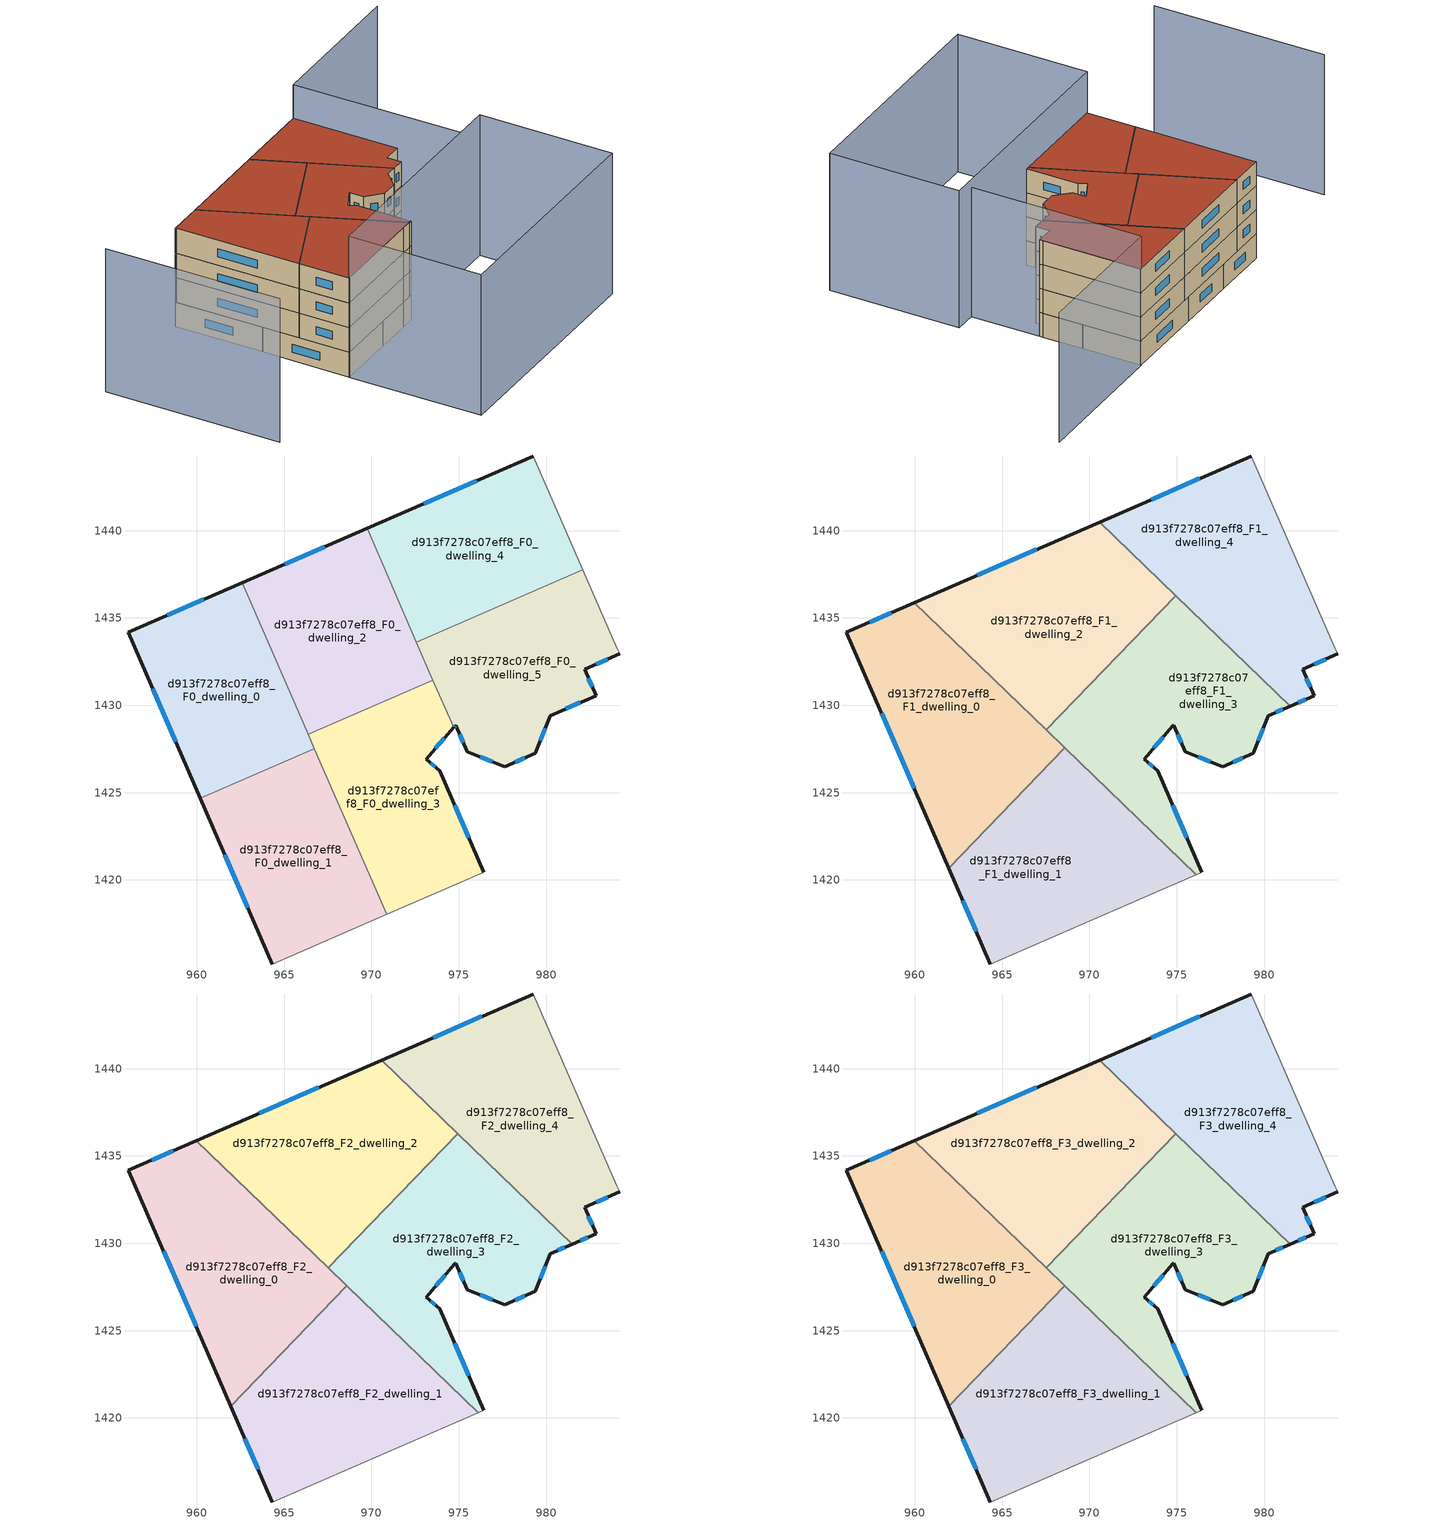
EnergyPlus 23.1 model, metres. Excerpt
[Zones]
d913f7278c07eff8_F0_dwelling_0
 floor ground (EU_floor_Construction): 962.6,1437.03 966.74,1427.52 960.2,1424.68 956.08,1434.19 z0
 wall outside (EU_wall_Construction): 962.6,1437.03 956.08,1434.19 960.2,1424.68 z0:3
 wall to d913f7278c07eff8_F0_dwelling_1 (EU_wall_Construction): 960.2,1424.68 966.74,1427.52 z0:3
 wall to d913f7278c07eff8_F0_dwelling_2 (EU_wall_Construction): 966.38,1428.34 962.6,1437.03 z0:3
 wall to d913f7278c07eff8_F0_dwelling_3 (EU_wall_Construction): 966.74,1427.52 966.38,1428.34 z0:3
 window (EU_Window_Construction): 957.49,1430.96 958.8,1427.92 / 960.39,1436.06 958.3,1435.16 z1.02:1.98
d913f7278c07eff8_F0_dwelling_1
 floor ground (EU_floor_Construction): 966.74,1427.52 970.86,1418.03 964.31,1415.19 960.2,1424.68 z0
 wall outside (EU_wall_Construction): 960.2,1424.68 964.31,1415.19 z0:3
 wall adiabatic (EU_wall_Construction): 964.31,1415.19 970.86,1418.03 z0:3
 wall to d913f7278c07eff8_F0_dwelling_3 (EU_wall_Construction): 970.86,1418.03 966.74,1427.52 z0:3
 window (EU_Window_Construction): 961.6,1421.45 962.92,1418.42 z1.02:1.98
d913f7278c07eff8_F0_dwelling_2
 floor ground (EU_floor_Construction): 969.75,1440.13 973.52,1431.45 966.38,1428.34 962.6,1437.03 z0
 wall outside (EU_wall_Construction): 969.75,1440.13 962.6,1437.03 z0:3
 wall to d913f7278c07eff8_F0_dwelling_3 (EU_wall_Construction): 966.38,1428.34 973.52,1431.45 z0:3
 wall to d913f7278c07eff8_F0_dwelling_4 (EU_wall_Construction): 972.58,1433.62 969.75,1440.13 z0:3
 wall to d913f7278c07eff8_F0_dwelling_5 (EU_wall_Construction): 973.52,1431.45 972.58,1433.62 z0:3
 window (EU_Window_Construction): 967.32,1439.08 965.03,1438.08 z1.02:1.98
d913f7278c07eff8_F0_dwelling_3
 floor ground (EU_floor_Construction): 973.52,1431.45 974.7,1428.74 973.13,1426.91 973.9,1426.24 976.42,1420.43 974.84,1419.75 970.86,1418.03 966.38,1428.34 z0
 wall outside (EU_wall_Construction): 976.42,1420.43 973.9,1426.24 973.13,1426.91 974.7,1428.74 z0:3
 wall adiabatic (EU_wall_Construction): 970.86,1418.03 974.84,1419.75 976.42,1420.43 z0:3
 wall to d913f7278c07eff8_F0_dwelling_5 (EU_wall_Construction): 974.7,1428.74 973.52,1431.45 z0:3
 window (EU_Window_Construction): 973.66,1427.53 974.17,1428.12 / 973.64,1426.47 973.39,1426.68 / 975.56,1422.41 974.76,1424.27 z1.02:1.98
d913f7278c07eff8_F0_dwelling_4
 floor ground (EU_floor_Construction): 979.28,1444.28 982.1,1437.76 972.58,1433.62 969.75,1440.13 z0
 wall outside (EU_wall_Construction): 979.28,1444.28 969.75,1440.13 z0:3
 wall adiabatic (EU_wall_Construction): 982.1,1437.76 979.28,1444.28 z0:3
 wall to d913f7278c07eff8_F0_dwelling_5 (EU_wall_Construction): 972.58,1433.62 982.1,1437.76 z0:3
 window (EU_Window_Construction): 976.03,1442.87 972.99,1441.54 z1.02:1.98
d913f7278c07eff8_F0_dwelling_5
 floor ground (EU_floor_Construction): 982.1,1437.76 984.04,1433.31 984.2,1432.94 982.2,1432.07 982.85,1430.55 980.23,1429.41 979.38,1427.25 977.64,1426.49 975.48,1427.34 974.81,1428.87 974.7,1428.74 972.58,1433.62 z0
 wall outside (EU_wall_Construction): 974.7,1428.74 974.81,1428.87 975.48,1427.34 977.64,1426.49 979.38,1427.25 980.23,1429.41 982.85,1430.55 982.2,1432.07 984.2,1432.94 z0:3
 wall adiabatic (EU_wall_Construction): 984.2,1432.94 984.04,1433.31 982.1,1437.76 z0:3
 window (EU_Window_Construction): 974.74,1428.78 974.78,1428.82 / 982.88,1432.37 983.52,1432.64 / 982.63,1431.07 982.42,1431.55 / 981.13,1429.8 981.96,1430.16 / 979.67,1427.99 979.94,1428.68 / 978.23,1426.75 978.79,1426.99 / 976.21,1427.05 976.9,1426.78 / 975.04,1428.35 975.25,1427.86 z1.02:1.98
d913f7278c07eff8_F1_dwelling_0
 floor to d913f7278c07eff8_F0_dwelling_0 (EU_floor_Construction): 965.36,1430.68 966.74,1427.52 960.2,1424.68 956.12,1434.12 956.08,1434.19 959.97,1435.88 z3
 floor to d913f7278c07eff8_F0_dwelling_1 (EU_floor_Construction): 966.74,1427.52 967.3,1426.23 961.94,1420.68 960.2,1424.68 z3
 floor to d913f7278c07eff8_F0_dwelling_3 (EU_floor_Construction): 968.59,1427.57 967.3,1426.23 966.38,1428.34 967.35,1428.76 z3
 floor to d913f7278c07eff8_F0_dwelling_2 (EU_floor_Construction): 967.35,1428.76 966.38,1428.34 965.36,1430.68 z3
 wall outside (EU_wall_Construction): 959.97,1435.88 956.08,1434.19 956.12,1434.12 961.94,1420.68 z3:6
 wall to d913f7278c07eff8_F1_dwelling_1 (EU_wall_Construction): 961.94,1420.68 968.59,1427.57 z3:6
 wall to d913f7278c07eff8_F1_dwelling_2 (EU_wall_Construction): 967.52,1428.59 959.97,1435.88 z3:6
 wall to d913f7278c07eff8_F1_dwelling_3 (EU_wall_Construction): 968.59,1427.57 967.52,1428.59 z3:6
 window (EU_Window_Construction): 958.65,1435.31 957.41,1434.77 / 958.1,1429.55 959.96,1425.25 z4.02:4.98
d913f7278c07eff8_F1_dwelling_1
 floor to d913f7278c07eff8_F0_dwelling_1 (EU_floor_Construction): 967.3,1426.23 970.86,1418.03 964.31,1415.19 961.94,1420.68 z3
 floor to d913f7278c07eff8_F0_dwelling_3 (EU_floor_Construction): 976.11,1420.3 974.84,1419.75 970.86,1418.03 967.3,1426.23 968.59,1427.57 z3
 wall outside (EU_wall_Construction): 961.94,1420.68 964.31,1415.19 z3:6
 wall adiabatic (EU_wall_Construction): 964.31,1415.19 974.84,1419.75 976.11,1420.3 z3:6
 wall to d913f7278c07eff8_F1_dwelling_3 (EU_wall_Construction): 976.11,1420.3 968.59,1427.57 z3:6
 window (EU_Window_Construction): 962.75,1418.81 963.5,1417.06 z4.02:4.98
d913f7278c07eff8_F1_dwelling_2
 floor to d913f7278c07eff8_F0_dwelling_2 (EU_floor_Construction): 969.75,1440.13 972.52,1433.76 967.93,1429.02 967.35,1428.76 965.36,1430.68 962.6,1437.03 z3
 floor to d913f7278c07eff8_F0_dwelling_0 (EU_floor_Construction): 962.6,1437.03 965.36,1430.68 959.97,1435.88 z3
 floor to d913f7278c07eff8_F0_dwelling_4 (EU_floor_Construction): 974.95,1436.28 972.52,1433.76 969.75,1440.13 970.58,1440.5 z3
 floor to d913f7278c07eff8_F0_dwelling_3 (EU_floor_Construction): 967.93,1429.02 967.52,1428.59 967.35,1428.76 z3
 wall outside (EU_wall_Construction): 970.58,1440.5 959.97,1435.88 z3:6
 wall to d913f7278c07eff8_F1_dwelling_3 (EU_wall_Construction): 967.52,1428.59 974.95,1436.28 z3:6
 wall to d913f7278c07eff8_F1_dwelling_4 (EU_wall_Construction): 974.95,1436.28 970.58,1440.5 z3:6
 window (EU_Window_Construction): 966.97,1438.93 963.58,1437.45 z4.02:4.98
d913f7278c07eff8_F1_dwelling_3
 floor to d913f7278c07eff8_F0_dwelling_3 (EU_floor_Construction): 973.52,1431.45 974.7,1428.74 973.13,1426.91 973.9,1426.24 976.42,1420.43 976.11,1420.3 967.52,1428.59 967.93,1429.02 z3
 floor to d913f7278c07eff8_F0_dwelling_5 (EU_floor_Construction): 981.49,1429.96 980.23,1429.41 979.38,1427.25 977.64,1426.49 975.48,1427.34 974.81,1428.87 974.7,1428.74 972.58,1433.62 976.11,1435.16 z3
 floor to d913f7278c07eff8_F0_dwelling_2 (EU_floor_Construction): 972.52,1433.76 973.52,1431.45 967.93,1429.02 z3
 floor to d913f7278c07eff8_F0_dwelling_4 (EU_floor_Construction): 976.11,1435.16 972.58,1433.62 972.52,1433.76 974.95,1436.28 z3
 wall outside (EU_wall_Construction): 976.42,1420.43 973.9,1426.24 973.13,1426.91 974.78,1428.83 974.81,1428.87 975.48,1427.34 977.64,1426.49 979.38,1427.25 980.23,1429.41 981.49,1429.96 z3:6
 wall adiabatic (EU_wall_Construction): 976.11,1420.3 976.42,1420.43 z3:6
 wall to d913f7278c07eff8_F1_dwelling_4 (EU_wall_Construction): 981.49,1429.96 974.95,1436.28 z3:6
 window (EU_Window_Construction): 980.66,1429.6 981.06,1429.77 / 979.67,1427.99 979.94,1428.68 / 978.23,1426.75 978.79,1426.99 / 976.21,1427.05 976.9,1426.78 / 975.04,1428.35 975.25,1427.86 / 973.69,1427.56 974.22,1428.18 / 973.64,1426.47 973.39,1426.68 / 975.56,1422.41 974.76,1424.27 z4.02:4.98
d913f7278c07eff8_F1_dwelling_4
 floor to d913f7278c07eff8_F0_dwelling_4 (EU_floor_Construction): 979.28,1444.28 982.1,1437.76 976.11,1435.16 970.58,1440.5 z3
 floor to d913f7278c07eff8_F0_dwelling_5 (EU_floor_Construction): 982.1,1437.76 984.04,1433.31 984.2,1432.94 982.2,1432.07 982.85,1430.55 981.49,1429.96 976.11,1435.16 z3
 wall outside (EU_wall_Construction): 979.28,1444.28 970.58,1440.5 / 981.49,1429.96 982.85,1430.55 982.2,1432.07 984.2,1432.94 z3:6
 wall adiabatic (EU_wall_Construction): 984.2,1432.94 984.04,1433.31 979.28,1444.28 z3:6
 window (EU_Window_Construction): 976.32,1442.99 973.54,1441.78 / 982.88,1432.37 983.52,1432.64 / 982.63,1431.07 982.42,1431.55 / 981.96,1430.16 982.39,1430.35 z4.02:4.98
d913f7278c07eff8_F2_dwelling_0
 floor to d913f7278c07eff8_F1_dwelling_0 (EU_floor_Construction): 968.59,1427.57 961.94,1420.68 956.12,1434.12 956.08,1434.19 959.97,1435.88 z6
 wall outside (EU_wall_Construction): 959.97,1435.88 956.08,1434.19 956.12,1434.12 961.94,1420.68 z6:9
 wall to d913f7278c07eff8_F2_dwelling_1 (EU_wall_Construction): 961.94,1420.68 968.59,1427.57 z6:9
 wall to d913f7278c07eff8_F2_dwelling_2 (EU_wall_Construction): 967.52,1428.59 959.97,1435.88 z6:9
 wall to d913f7278c07eff8_F2_dwelling_3 (EU_wall_Construction): 968.59,1427.57 967.52,1428.59 z6:9
 window (EU_Window_Construction): 958.65,1435.31 957.41,1434.77 / 958.1,1429.55 959.96,1425.25 z7.02:7.98
d913f7278c07eff8_F2_dwelling_1
 floor to d913f7278c07eff8_F1_dwelling_1 (EU_floor_Construction): 976.11,1420.3 974.84,1419.75 964.31,1415.19 961.94,1420.68 968.59,1427.57 z6
 wall outside (EU_wall_Construction): 961.94,1420.68 964.31,1415.19 z6:9
 wall adiabatic (EU_wall_Construction): 964.31,1415.19 974.84,1419.75 976.11,1420.3 z6:9
 wall to d913f7278c07eff8_F2_dwelling_3 (EU_wall_Construction): 976.11,1420.3 968.59,1427.57 z6:9
 window (EU_Window_Construction): 962.75,1418.81 963.5,1417.06 z7.02:7.98
d913f7278c07eff8_F2_dwelling_2
 floor to d913f7278c07eff8_F1_dwelling_2 (EU_floor_Construction): 974.95,1436.28 967.52,1428.59 959.97,1435.88 970.58,1440.5 z6
 wall outside (EU_wall_Construction): 970.58,1440.5 959.97,1435.88 z6:9
 wall to d913f7278c07eff8_F2_dwelling_3 (EU_wall_Construction): 967.52,1428.59 974.95,1436.28 z6:9
 wall to d913f7278c07eff8_F2_dwelling_4 (EU_wall_Construction): 974.95,1436.28 970.58,1440.5 z6:9
 window (EU_Window_Construction): 966.97,1438.93 963.58,1437.45 z7.02:7.98
d913f7278c07eff8_F2_dwelling_3
 floor to d913f7278c07eff8_F1_dwelling_3 (EU_floor_Construction): 981.49,1429.96 980.23,1429.41 979.38,1427.25 977.64,1426.49 975.48,1427.34 974.81,1428.87 974.78,1428.83 973.13,1426.91 973.9,1426.24 976.42,1420.43 976.11,1420.3 967.52,1428.59 974.95,1436.28 z6
 wall outside (EU_wall_Construction): 976.42,1420.43 973.9,1426.24 973.13,1426.91 974.78,1428.83 974.81,1428.87 975.48,1427.34 977.64,1426.49 979.38,1427.25 980.23,1429.41 981.49,1429.96 z6:9
 wall adiabatic (EU_wall_Construction): 976.11,1420.3 976.42,1420.43 z6:9
 wall to d913f7278c07eff8_F2_dwelling_4 (EU_wall_Construction): 981.49,1429.96 974.95,1436.28 z6:9
 window (EU_Window_Construction): 980.66,1429.6 981.06,1429.77 / 979.67,1427.99 979.94,1428.68 / 978.23,1426.75 978.79,1426.99 / 976.21,1427.05 976.9,1426.78 / 975.04,1428.35 975.25,1427.86 / 973.69,1427.56 974.22,1428.18 / 973.64,1426.47 973.39,1426.68 / 975.56,1422.41 974.76,1424.27 z7.02:7.98
d913f7278c07eff8_F2_dwelling_4
 floor to d913f7278c07eff8_F1_dwelling_4 (EU_floor_Construction): 979.28,1444.28 984.04,1433.31 984.2,1432.94 982.2,1432.07 982.85,1430.55 981.49,1429.96 970.58,1440.5 z6
 wall outside (EU_wall_Construction): 979.28,1444.28 970.58,1440.5 / 981.49,1429.96 982.85,1430.55 982.2,1432.07 984.2,1432.94 z6:9
 wall adiabatic (EU_wall_Construction): 984.2,1432.94 984.04,1433.31 979.28,1444.28 z6:9
 window (EU_Window_Construction): 976.32,1442.99 973.54,1441.78 / 982.88,1432.37 983.52,1432.64 / 982.63,1431.07 982.42,1431.55 / 981.96,1430.16 982.39,1430.35 z7.02:7.98
d913f7278c07eff8_F3_dwelling_0
 floor to d913f7278c07eff8_F2_dwelling_0 (EU_floor_Construction): 968.59,1427.57 961.94,1420.68 956.12,1434.12 956.08,1434.19 959.97,1435.88 z9
 wall outside (EU_wall_Construction): 959.97,1435.88 956.08,1434.19 956.12,1434.12 961.94,1420.68 z9:12
 wall to d913f7278c07eff8_F3_dwelling_1 (EU_wall_Construction): 961.94,1420.68 968.59,1427.57 z9:12
 wall to d913f7278c07eff8_F3_dwelling_2 (EU_wall_Construction): 967.52,1428.59 959.97,1435.88 z9:12
 wall to d913f7278c07eff8_F3_dwelling_3 (EU_wall_Construction): 968.59,1427.57 967.52,1428.59 z9:12
 window (EU_Window_Construction): 958.65,1435.31 957.41,1434.77 / 958.1,1429.55 959.96,1425.25 z10.02:10.98
 roof outside (EU_roof_Construction): 961.94,1420.68 968.59,1427.57 959.97,1435.88 956.08,1434.19 956.12,1434.12 z12
d913f7278c07eff8_F3_dwelling_1
 floor to d913f7278c07eff8_F2_dwelling_1 (EU_floor_Construction): 976.11,1420.3 974.84,1419.75 964.31,1415.19 961.94,1420.68 968.59,1427.57 z9
 wall outside (EU_wall_Construction): 961.94,1420.68 964.31,1415.19 z9:12
 wall adiabatic (EU_wall_Construction): 964.31,1415.19 974.84,1419.75 976.11,1420.3 z9:12
 wall to d913f7278c07eff8_F3_dwelling_3 (EU_wall_Construction): 976.11,1420.3 968.59,1427.57 z9:12
 window (EU_Window_Construction): 962.75,1418.81 963.5,1417.06 z10.02:10.98
 roof outside (EU_roof_Construction): 974.84,1419.75 976.11,1420.3 968.59,1427.57 961.94,1420.68 964.31,1415.19 z12
d913f7278c07eff8_F3_dwelling_2
 floor to d913f7278c07eff8_F2_dwelling_2 (EU_floor_Construction): 974.95,1436.28 967.52,1428.59 959.97,1435.88 970.58,1440.5 z9
 wall outside (EU_wall_Construction): 970.58,1440.5 959.97,1435.88 z9:12
 wall to d913f7278c07eff8_F3_dwelling_3 (EU_wall_Construction): 967.52,1428.59 974.95,1436.28 z9:12
 wall to d913f7278c07eff8_F3_dwelling_4 (EU_wall_Construction): 974.95,1436.28 970.58,1440.5 z9:12
 window (EU_Window_Construction): 966.97,1438.93 963.58,1437.45 z10.02:10.98
 roof outside (EU_roof_Construction): 967.52,1428.59 974.95,1436.28 970.58,1440.5 959.97,1435.88 z12
d913f7278c07eff8_F3_dwelling_3
 floor to d913f7278c07eff8_F2_dwelling_3 (EU_floor_Construction): 981.49,1429.96 980.23,1429.41 979.38,1427.25 977.64,1426.49 975.48,1427.34 974.81,1428.87 974.78,1428.83 973.13,1426.91 973.9,1426.24 976.42,1420.43 976.11,1420.3 967.52,1428.59 974.95,1436.28 z9
 wall outside (EU_wall_Construction): 976.42,1420.43 973.9,1426.24 973.13,1426.91 974.78,1428.83 974.81,1428.87 975.48,1427.34 977.64,1426.49 979.38,1427.25 980.23,1429.41 981.49,1429.96 z9:12
 wall adiabatic (EU_wall_Construction): 976.11,1420.3 976.42,1420.43 z9:12
 wall to d913f7278c07eff8_F3_dwelling_4 (EU_wall_Construction): 981.49,1429.96 974.95,1436.28 z9:12
 window (EU_Window_Construction): 980.66,1429.6 981.06,1429.77 / 979.67,1427.99 979.94,1428.68 / 978.23,1426.75 978.79,1426.99 / 976.21,1427.05 976.9,1426.78 / 975.04,1428.35 975.25,1427.86 / 973.69,1427.56 974.22,1428.18 / 973.64,1426.47 973.39,1426.68 / 975.56,1422.41 974.76,1424.27 z10.02:10.98
 roof outside (EU_roof_Construction): 976.42,1420.43 973.9,1426.24 973.13,1426.91 974.78,1428.83 974.81,1428.87 975.48,1427.34 977.64,1426.49 979.38,1427.25 980.23,1429.41 981.49,1429.96 974.95,1436.28 967.52,1428.59 976.11,1420.3 z12
d913f7278c07eff8_F3_dwelling_4
 floor to d913f7278c07eff8_F2_dwelling_4 (EU_floor_Construction): 979.28,1444.28 984.04,1433.31 984.2,1432.94 982.2,1432.07 982.85,1430.55 981.49,1429.96 970.58,1440.5 z9
 wall outside (EU_wall_Construction): 979.28,1444.28 970.58,1440.5 / 981.49,1429.96 982.85,1430.55 982.2,1432.07 984.2,1432.94 z9:12
 wall adiabatic (EU_wall_Construction): 984.2,1432.94 984.04,1433.31 979.28,1444.28 z9:12
 window (EU_Window_Construction): 976.32,1442.99 973.54,1441.78 / 982.88,1432.37 983.52,1432.64 / 982.63,1431.07 982.42,1431.55 / 981.96,1430.16 982.39,1430.35 z10.02:10.98
 roof outside (EU_roof_Construction): 982.85,1430.55 982.2,1432.07 984.2,1432.94 984.04,1433.31 979.28,1444.28 970.58,1440.5 981.49,1429.96 z12
shading: 996.21,1411.83 970.53,1400.73 / 970.53,1400.73 964.25,1415.24 / 964.25,1415.24 989.94,1426.34 / 989.94,1426.34 996.21,1411.83 z0:17.1; 942.38,1428.25 950.64,1409.23 z0:17.4; 987.54,1425.3 979.25,1444.26 / 979.25,1444.26 995.78,1451.49 z0:16.1
[Building]
EU S2 Campaign: North Axis=0; Terrain=City; Solar Distribution=FullExterior
[Site:Location]
Vienna: Latitude=48; Longitude=16.5; Time Zone=1; Elevation=183
[SizingPeriod:WeatherFileDays]
AnnualSizingPeriod: Begin Month=1; Begin Day of Month=1; End Month=12; End Day of Month=31; Day of Week for Start Day=Monday; Use Weather File Daylight Saving Period=No; Use Weather File Rain and Snow Indicators=No
[MATERIAL]
EU_InternalMass_Material: Roughness=MediumRough; Thickness=0.1; Conductivity=1; Density=1800; Specific Heat=900; Thermal Absorptance=0.9; Solar Absorptance=0.7; Visible Absorptance=0.7
[MATERIAL:NOMASS] Roughness=MediumRough; Thermal Absorptance=0.9; Solar Absorptance=0.7; Visible Absorptance=0.7
Name | Thermal Resistance
EU_wall_NoMass | 0.942466
EU_roof_NoMass | 0.551687
EU_floor_NoMass | 0.66527
[WINDOWMATERIAL:SIMPLEGLAZINGSYSTEM]
EU_Window_SimpleGlazing: UFactor=2.03367; Solar Heat Gain Coefficient=0.65; Visible Transmittance=0.65
[CONSTRUCTION]
EU_wall_Construction: EU_wall_NoMass
EU_roof_Construction: EU_roof_NoMass
EU_floor_Construction: EU_floor_NoMass
EU_Window_Construction: EU_Window_SimpleGlazing
EU_InternalMass_Construction: EU_InternalMass_Material
[ZONE] Type=1; Multiplier=1; Ceiling Height=autocalculate; Floor Area=autocalculate; Part of Total Floor Area=Yes
Name | Volume
d913f7278c07eff8_F0_dwelling_0 | 221.284
d913f7278c07eff8_F1_dwelling_0; d913f7278c07eff8_F2_dwelling_0; d913f7278c07eff8_F3_dwelling_0 | 265.557
d913f7278c07eff8_F0_dwelling_1 | 221.287
d913f7278c07eff8_F1_dwelling_1; d913f7278c07eff8_F2_dwelling_1; d913f7278c07eff8_F3_dwelling_1 | 265.548
d913f7278c07eff8_F0_dwelling_2 | 221.3
d913f7278c07eff8_F1_dwelling_2; d913f7278c07eff8_F2_dwelling_2; d913f7278c07eff8_F3_dwelling_2 | 265.532
d913f7278c07eff8_F0_dwelling_3 | 221.276
d913f7278c07eff8_F1_dwelling_3; d913f7278c07eff8_F2_dwelling_3; d913f7278c07eff8_F3_dwelling_3 | 265.551
d913f7278c07eff8_F0_dwelling_4 | 221.29
d913f7278c07eff8_F1_dwelling_4; d913f7278c07eff8_F2_dwelling_4; d913f7278c07eff8_F3_dwelling_4 | 265.535
d913f7278c07eff8_F0_dwelling_5 | 221.278
[INTERNALMASS] Construction=EU_InternalMass_Construction
Name | Zone or ZoneList | Surface Area
d913f7278c07eff8_F0_dwelling_0_EU_InternalMass | d913f7278c07eff8_F0_dwelling_0 | 73.7615
d913f7278c07eff8_F0_dwelling_1_EU_InternalMass | d913f7278c07eff8_F0_dwelling_1 | 73.7615
d913f7278c07eff8_F0_dwelling_2_EU_InternalMass | d913f7278c07eff8_F0_dwelling_2 | 73.7659
d913f7278c07eff8_F0_dwelling_3_EU_InternalMass | d913f7278c07eff8_F0_dwelling_3 | 73.7585
d913f7278c07eff8_F0_dwelling_4_EU_InternalMass | d913f7278c07eff8_F0_dwelling_4 | 73.7628
d913f7278c07eff8_F0_dwelling_5_EU_InternalMass | d913f7278c07eff8_F0_dwelling_5 | 73.759
d913f7278c07eff8_F1_dwelling_0_EU_InternalMass | d913f7278c07eff8_F1_dwelling_0 | 88.5192
d913f7278c07eff8_F1_dwelling_1_EU_InternalMass | d913f7278c07eff8_F1_dwelling_1 | 88.517
d913f7278c07eff8_F1_dwelling_2_EU_InternalMass | d913f7278c07eff8_F1_dwelling_2 | 88.5144
d913f7278c07eff8_F1_dwelling_3_EU_InternalMass | d913f7278c07eff8_F1_dwelling_3 | 88.5169
d913f7278c07eff8_F1_dwelling_4_EU_InternalMass | d913f7278c07eff8_F1_dwelling_4 | 88.5115
d913f7278c07eff8_F2_dwelling_0_EU_InternalMass | d913f7278c07eff8_F2_dwelling_0 | 88.5192
d913f7278c07eff8_F2_dwelling_1_EU_InternalMass | d913f7278c07eff8_F2_dwelling_1 | 88.517
d913f7278c07eff8_F2_dwelling_2_EU_InternalMass | d913f7278c07eff8_F2_dwelling_2 | 88.5144
d913f7278c07eff8_F2_dwelling_3_EU_InternalMass | d913f7278c07eff8_F2_dwelling_3 | 88.5169
d913f7278c07eff8_F2_dwelling_4_EU_InternalMass | d913f7278c07eff8_F2_dwelling_4 | 88.5115
d913f7278c07eff8_F3_dwelling_0_EU_InternalMass | d913f7278c07eff8_F3_dwelling_0 | 88.5192
d913f7278c07eff8_F3_dwelling_1_EU_InternalMass | d913f7278c07eff8_F3_dwelling_1 | 88.517
d913f7278c07eff8_F3_dwelling_2_EU_InternalMass | d913f7278c07eff8_F3_dwelling_2 | 88.5144
d913f7278c07eff8_F3_dwelling_3_EU_InternalMass | d913f7278c07eff8_F3_dwelling_3 | 88.5169
d913f7278c07eff8_F3_dwelling_4_EU_InternalMass | d913f7278c07eff8_F3_dwelling_4 | 88.5115
[OTHEREQUIPMENT] Fuel Type=Electricity; Design Level Calculation Method=Watts/Area; Power per Zone Floor Area=1; Fraction Latent=0; Fraction Radiant=0; Fraction Lost=0; Carbon Dioxide Generation Rate=0; EndUse Subcategory=EU_Step8_InternalGains
Name | Zone or ZoneList or Space or SpaceList | Schedule
EU_Step8_InternalGain_d913f7278c07eff8_F0_dwelling_0_f000 | d913f7278c07eff8_F0_dwelling_0 | EU_Step8_GainSchedule_d913f7278c07eff8_F0_dwelling_0_f000
EU_Step8_InternalGain_d913f7278c07eff8_F0_dwelling_1_f000 | d913f7278c07eff8_F0_dwelling_1 | EU_Step8_GainSchedule_d913f7278c07eff8_F0_dwelling_1_f000
EU_Step8_InternalGain_d913f7278c07eff8_F0_dwelling_2_f000 | d913f7278c07eff8_F0_dwelling_2 | EU_Step8_GainSchedule_d913f7278c07eff8_F0_dwelling_2_f000
EU_Step8_InternalGain_d913f7278c07eff8_F0_dwelling_3_f000 | d913f7278c07eff8_F0_dwelling_3 | EU_Step8_GainSchedule_d913f7278c07eff8_F0_dwelling_3_f000
EU_Step8_InternalGain_d913f7278c07eff8_F0_dwelling_4_f000 | d913f7278c07eff8_F0_dwelling_4 | EU_Step8_GainSchedule_d913f7278c07eff8_F0_dwelling_4_f000
EU_Step8_InternalGain_d913f7278c07eff8_F0_dwelling_5_f000 | d913f7278c07eff8_F0_dwelling_5 | EU_Step8_GainSchedule_d913f7278c07eff8_F0_dwelling_5_f000
EU_Step8_InternalGain_d913f7278c07eff8_F1_dwelling_0_f000 | d913f7278c07eff8_F1_dwelling_0 | EU_Step8_GainSchedule_d913f7278c07eff8_F1_dwelling_0_f000
EU_Step8_InternalGain_d913f7278c07eff8_F1_dwelling_1_f000 | d913f7278c07eff8_F1_dwelling_1 | EU_Step8_GainSchedule_d913f7278c07eff8_F1_dwelling_1_f000
EU_Step8_InternalGain_d913f7278c07eff8_F1_dwelling_2_f000 | d913f7278c07eff8_F1_dwelling_2 | EU_Step8_GainSchedule_d913f7278c07eff8_F1_dwelling_2_f000
EU_Step8_InternalGain_d913f7278c07eff8_F1_dwelling_3_f000 | d913f7278c07eff8_F1_dwelling_3 | EU_Step8_GainSchedule_d913f7278c07eff8_F1_dwelling_3_f000
EU_Step8_InternalGain_d913f7278c07eff8_F1_dwelling_4_f000 | d913f7278c07eff8_F1_dwelling_4 | EU_Step8_GainSchedule_d913f7278c07eff8_F1_dwelling_4_f000
EU_Step8_InternalGain_d913f7278c07eff8_F2_dwelling_0_f000 | d913f7278c07eff8_F2_dwelling_0 | EU_Step8_GainSchedule_d913f7278c07eff8_F2_dwelling_0_f000
EU_Step8_InternalGain_d913f7278c07eff8_F2_dwelling_1_f000 | d913f7278c07eff8_F2_dwelling_1 | EU_Step8_GainSchedule_d913f7278c07eff8_F2_dwelling_1_f000
EU_Step8_InternalGain_d913f7278c07eff8_F2_dwelling_2_f000 | d913f7278c07eff8_F2_dwelling_2 | EU_Step8_GainSchedule_d913f7278c07eff8_F2_dwelling_2_f000
EU_Step8_InternalGain_d913f7278c07eff8_F2_dwelling_3_f000 | d913f7278c07eff8_F2_dwelling_3 | EU_Step8_GainSchedule_d913f7278c07eff8_F2_dwelling_3_f000
EU_Step8_InternalGain_d913f7278c07eff8_F2_dwelling_4_f000 | d913f7278c07eff8_F2_dwelling_4 | EU_Step8_GainSchedule_d913f7278c07eff8_F2_dwelling_4_f000
EU_Step8_InternalGain_d913f7278c07eff8_F3_dwelling_0_f000 | d913f7278c07eff8_F3_dwelling_0 | EU_Step8_GainSchedule_d913f7278c07eff8_F3_dwelling_0_f000
EU_Step8_InternalGain_d913f7278c07eff8_F3_dwelling_1_f000 | d913f7278c07eff8_F3_dwelling_1 | EU_Step8_GainSchedule_d913f7278c07eff8_F3_dwelling_1_f000
EU_Step8_InternalGain_d913f7278c07eff8_F3_dwelling_2_f000 | d913f7278c07eff8_F3_dwelling_2 | EU_Step8_GainSchedule_d913f7278c07eff8_F3_dwelling_2_f000
EU_Step8_InternalGain_d913f7278c07eff8_F3_dwelling_3_f000 | d913f7278c07eff8_F3_dwelling_3 | EU_Step8_GainSchedule_d913f7278c07eff8_F3_dwelling_3_f000
EU_Step8_InternalGain_d913f7278c07eff8_F3_dwelling_4_f000 | d913f7278c07eff8_F3_dwelling_4 | EU_Step8_GainSchedule_d913f7278c07eff8_F3_dwelling_4_f000
[ZONEVENTILATION:DESIGNFLOWRATE] Schedule=EU_AlwaysOn; Design Flow Rate Calculation Method=AirChanges/Hour; Air Changes per Hour=0.530523; Ventilation Type=Natural; Fan Pressure Rise=0; Fan Total Efficiency=1; Constant Term Coefficient=1; Temperature Term Coefficient=0; Velocity Term Coefficient=0; Velocity Squared Term Coefficient=0; Minimum Indoor Temperature=-100; Maximum Indoor Temperature=100; Delta Temperature=-100; Minimum Outdoor Temperature=-100; Maximum Outdoor Temperature=100; Maximum Wind Speed=40
Name | Zone or ZoneList or Space or SpaceList
EU_ConstantAir_d913f7278c07eff8_F0_dwelling_0 | d913f7278c07eff8_F0_dwelling_0
EU_ConstantAir_d913f7278c07eff8_F0_dwelling_1 | d913f7278c07eff8_F0_dwelling_1
EU_ConstantAir_d913f7278c07eff8_F0_dwelling_2 | d913f7278c07eff8_F0_dwelling_2
EU_ConstantAir_d913f7278c07eff8_F0_dwelling_3 | d913f7278c07eff8_F0_dwelling_3
EU_ConstantAir_d913f7278c07eff8_F0_dwelling_4 | d913f7278c07eff8_F0_dwelling_4
EU_ConstantAir_d913f7278c07eff8_F0_dwelling_5 | d913f7278c07eff8_F0_dwelling_5
EU_ConstantAir_d913f7278c07eff8_F1_dwelling_0 | d913f7278c07eff8_F1_dwelling_0
EU_ConstantAir_d913f7278c07eff8_F1_dwelling_1 | d913f7278c07eff8_F1_dwelling_1
EU_ConstantAir_d913f7278c07eff8_F1_dwelling_2 | d913f7278c07eff8_F1_dwelling_2
EU_ConstantAir_d913f7278c07eff8_F1_dwelling_3 | d913f7278c07eff8_F1_dwelling_3
EU_ConstantAir_d913f7278c07eff8_F1_dwelling_4 | d913f7278c07eff8_F1_dwelling_4
EU_ConstantAir_d913f7278c07eff8_F2_dwelling_0 | d913f7278c07eff8_F2_dwelling_0
EU_ConstantAir_d913f7278c07eff8_F2_dwelling_1 | d913f7278c07eff8_F2_dwelling_1
EU_ConstantAir_d913f7278c07eff8_F2_dwelling_2 | d913f7278c07eff8_F2_dwelling_2
EU_ConstantAir_d913f7278c07eff8_F2_dwelling_3 | d913f7278c07eff8_F2_dwelling_3
EU_ConstantAir_d913f7278c07eff8_F2_dwelling_4 | d913f7278c07eff8_F2_dwelling_4
EU_ConstantAir_d913f7278c07eff8_F3_dwelling_0 | d913f7278c07eff8_F3_dwelling_0
EU_ConstantAir_d913f7278c07eff8_F3_dwelling_1 | d913f7278c07eff8_F3_dwelling_1
EU_ConstantAir_d913f7278c07eff8_F3_dwelling_2 | d913f7278c07eff8_F3_dwelling_2
EU_ConstantAir_d913f7278c07eff8_F3_dwelling_3 | d913f7278c07eff8_F3_dwelling_3
EU_ConstantAir_d913f7278c07eff8_F3_dwelling_4 | d913f7278c07eff8_F3_dwelling_4
[HVACTEMPLATE:THERMOSTAT] Constant Heating Setpoint=20; Constant Cooling Setpoint=50
EU_HeatOnly_d913f7278c07eff8_F0_dwelling_0; EU_HeatOnly_d913f7278c07eff8_F0_dwelling_1; EU_HeatOnly_d913f7278c07eff8_F0_dwelling_2; EU_HeatOnly_d913f7278c07eff8_F0_dwelling_3; EU_HeatOnly_d913f7278c07eff8_F0_dwelling_4; EU_HeatOnly_d913f7278c07eff8_F0_dwelling_5; EU_HeatOnly_d913f7278c07eff8_F1_dwelling_0; EU_HeatOnly_d913f7278c07eff8_F1_dwelling_1; EU_HeatOnly_d913f7278c07eff8_F1_dwelling_2; EU_HeatOnly_d913f7278c07eff8_F1_dwelling_3; EU_HeatOnly_d913f7278c07eff8_F1_dwelling_4; EU_HeatOnly_d913f7278c07eff8_F2_dwelling_0; EU_HeatOnly_d913f7278c07eff8_F2_dwelling_1; EU_HeatOnly_d913f7278c07eff8_F2_dwelling_2; EU_HeatOnly_d913f7278c07eff8_F2_dwelling_3; EU_HeatOnly_d913f7278c07eff8_F2_dwelling_4; EU_HeatOnly_d913f7278c07eff8_F3_dwelling_0; EU_HeatOnly_d913f7278c07eff8_F3_dwelling_1; EU_HeatOnly_d913f7278c07eff8_F3_dwelling_2; EU_HeatOnly_d913f7278c07eff8_F3_dwelling_3; EU_HeatOnly_d913f7278c07eff8_F3_dwelling_4
[HVACTEMPLATE:ZONE:IDEALLOADSAIRSYSTEM] System Availability Schedule=EU_AlwaysOn; Maximum Heating Supply Air Temperature=50; Minimum Cooling Supply Air Temperature=13; Maximum Heating Supply Air Humidity Ratio=0.0156; Minimum Cooling Supply Air Humidity Ratio=0.0077; Heating Limit=NoLimit; Cooling Limit=NoLimit; Heating Availability Schedule=EU_AlwaysOn; Cooling Availability Schedule=EU_CoolingOff; Dehumidification Control Type=ConstantSensibleHeatRatio; Cooling Sensible Heat Ratio=0.7; Dehumidification Setpoint=60; Humidification Control Type=None; Humidification Setpoint=30; Outdoor Air Method=None; Outdoor Air Flow Rate per Person=0.00944; Outdoor Air Flow Rate per Zone Floor Area=0; Outdoor Air Flow Rate per Zone=0; Demand Controlled Ventilation Type=None; Outdoor Air Economizer Type=NoEconomizer; Heat Recovery Type=None; Sensible Heat Recovery Effectiveness=0.7; Latent Heat Recovery Effectiveness=0.65
Name | Template Thermostat
d913f7278c07eff8_F0_dwelling_0 | EU_HeatOnly_d913f7278c07eff8_F0_dwelling_0
d913f7278c07eff8_F0_dwelling_1 | EU_HeatOnly_d913f7278c07eff8_F0_dwelling_1
d913f7278c07eff8_F0_dwelling_2 | EU_HeatOnly_d913f7278c07eff8_F0_dwelling_2
d913f7278c07eff8_F0_dwelling_3 | EU_HeatOnly_d913f7278c07eff8_F0_dwelling_3
d913f7278c07eff8_F0_dwelling_4 | EU_HeatOnly_d913f7278c07eff8_F0_dwelling_4
d913f7278c07eff8_F0_dwelling_5 | EU_HeatOnly_d913f7278c07eff8_F0_dwelling_5
d913f7278c07eff8_F1_dwelling_0 | EU_HeatOnly_d913f7278c07eff8_F1_dwelling_0
d913f7278c07eff8_F1_dwelling_1 | EU_HeatOnly_d913f7278c07eff8_F1_dwelling_1
d913f7278c07eff8_F1_dwelling_2 | EU_HeatOnly_d913f7278c07eff8_F1_dwelling_2
d913f7278c07eff8_F1_dwelling_3 | EU_HeatOnly_d913f7278c07eff8_F1_dwelling_3
d913f7278c07eff8_F1_dwelling_4 | EU_HeatOnly_d913f7278c07eff8_F1_dwelling_4
d913f7278c07eff8_F2_dwelling_0 | EU_HeatOnly_d913f7278c07eff8_F2_dwelling_0
d913f7278c07eff8_F2_dwelling_1 | EU_HeatOnly_d913f7278c07eff8_F2_dwelling_1
d913f7278c07eff8_F2_dwelling_2 | EU_HeatOnly_d913f7278c07eff8_F2_dwelling_2
d913f7278c07eff8_F2_dwelling_3 | EU_HeatOnly_d913f7278c07eff8_F2_dwelling_3
d913f7278c07eff8_F2_dwelling_4 | EU_HeatOnly_d913f7278c07eff8_F2_dwelling_4
d913f7278c07eff8_F3_dwelling_0 | EU_HeatOnly_d913f7278c07eff8_F3_dwelling_0
d913f7278c07eff8_F3_dwelling_1 | EU_HeatOnly_d913f7278c07eff8_F3_dwelling_1
d913f7278c07eff8_F3_dwelling_2 | EU_HeatOnly_d913f7278c07eff8_F3_dwelling_2
d913f7278c07eff8_F3_dwelling_3 | EU_HeatOnly_d913f7278c07eff8_F3_dwelling_3
d913f7278c07eff8_F3_dwelling_4 | EU_HeatOnly_d913f7278c07eff8_F3_dwelling_4
[SIZING:ZONE] Zone Cooling Design Supply Air Temperature Input Method=SupplyAirTemperature; Zone Cooling Design Supply Air Temperature=13; Zone Heating Design Supply Air Temperature Input Method=SupplyAirTemperature; Zone Heating Design Supply Air Temperature=50; Zone Cooling Design Supply Air Humidity Ratio=0.008; Zone Heating Design Supply Air Humidity Ratio=0.008; Cooling Design Air Flow Method=DesignDay; Cooling Design Air Flow Rate=0; Cooling Minimum Air Flow per Zone Floor Area=0.000762; Cooling Minimum Air Flow=0; Cooling Minimum Air Flow Fraction=0.2; Heating Design Air Flow Method=DesignDay; Heating Design Air Flow Rate=0; Heating Maximum Air Flow per Zone Floor Area=0.002032; Heating Maximum Air Flow=0.141576; Heating Maximum Air Flow Fraction=0.3; Account for Dedicated Outdoor Air System=No; Dedicated Outdoor Air System Control Strategy=NeutralSupplyAir; Dedicated Outdoor Air Low Setpoint Temperature for Design=autosize; Dedicated Outdoor Air High Setpoint Temperature for Design=autosize; Zone Load Sizing Method=Sensible Load Only No Latent Load; Zone Latent Cooling Design Supply Air Humidity Ratio Input Method=HumidityRatioDifference; Zone Cooling Design Supply Air Humidity Ratio Difference=0.005; Zone Latent Heating Design Supply Air Humidity Ratio Input Method=HumidityRatioDifference; Zone Humidification Design Supply Air Humidity Ratio Difference=0.005
d913f7278c07eff8_F0_dwelling_0; d913f7278c07eff8_F0_dwelling_1; d913f7278c07eff8_F0_dwelling_2; d913f7278c07eff8_F0_dwelling_3; d913f7278c07eff8_F0_dwelling_4; d913f7278c07eff8_F0_dwelling_5; d913f7278c07eff8_F1_dwelling_0; d913f7278c07eff8_F1_dwelling_1; d913f7278c07eff8_F1_dwelling_2; d913f7278c07eff8_F1_dwelling_3; d913f7278c07eff8_F1_dwelling_4; d913f7278c07eff8_F2_dwelling_0; d913f7278c07eff8_F2_dwelling_1; d913f7278c07eff8_F2_dwelling_2; d913f7278c07eff8_F2_dwelling_3; d913f7278c07eff8_F2_dwelling_4; d913f7278c07eff8_F3_dwelling_0; d913f7278c07eff8_F3_dwelling_1; d913f7278c07eff8_F3_dwelling_2; d913f7278c07eff8_F3_dwelling_3; d913f7278c07eff8_F3_dwelling_4
[SCHEDULE:CONSTANT]
Name | Hourly Value
EU_AlwaysOn | 1
EU_CoolingOff | 0
[SCHEDULE:FILE] Column Number=1; Rows to Skip at Top=0; Number of Hours of Data=8760; Column Separator=Comma; Interpolate to Timestep=No; Minutes per Item=60; Adjust Schedule for Daylight Savings=Yes
Name | File
EU_Step8_GainSchedule_d913f7278c07eff8_F0_dwelling_0_f000 | ../../schedules/d913f7278c07eff8/d913f7278c07eff8_F0_dwelling_0_f000_gain.csv
EU_Step8_GainSchedule_d913f7278c07eff8_F0_dwelling_1_f000 | ../../schedules/d913f7278c07eff8/d913f7278c07eff8_F0_dwelling_1_f000_gain.csv
EU_Step8_GainSchedule_d913f7278c07eff8_F0_dwelling_2_f000 | ../../schedules/d913f7278c07eff8/d913f7278c07eff8_F0_dwelling_2_f000_gain.csv
EU_Step8_GainSchedule_d913f7278c07eff8_F0_dwelling_3_f000 | ../../schedules/d913f7278c07eff8/d913f7278c07eff8_F0_dwelling_3_f000_gain.csv
EU_Step8_GainSchedule_d913f7278c07eff8_F0_dwelling_4_f000 | ../../schedules/d913f7278c07eff8/d913f7278c07eff8_F0_dwelling_4_f000_gain.csv
EU_Step8_GainSchedule_d913f7278c07eff8_F0_dwelling_5_f000 | ../../schedules/d913f7278c07eff8/d913f7278c07eff8_F0_dwelling_5_f000_gain.csv
EU_Step8_GainSchedule_d913f7278c07eff8_F1_dwelling_0_f000 | ../../schedules/d913f7278c07eff8/d913f7278c07eff8_F1_dwelling_0_f000_gain.csv
EU_Step8_GainSchedule_d913f7278c07eff8_F1_dwelling_1_f000 | ../../schedules/d913f7278c07eff8/d913f7278c07eff8_F1_dwelling_1_f000_gain.csv
EU_Step8_GainSchedule_d913f7278c07eff8_F1_dwelling_2_f000 | ../../schedules/d913f7278c07eff8/d913f7278c07eff8_F1_dwelling_2_f000_gain.csv
EU_Step8_GainSchedule_d913f7278c07eff8_F1_dwelling_3_f000 | ../../schedules/d913f7278c07eff8/d913f7278c07eff8_F1_dwelling_3_f000_gain.csv
EU_Step8_GainSchedule_d913f7278c07eff8_F1_dwelling_4_f000 | ../../schedules/d913f7278c07eff8/d913f7278c07eff8_F1_dwelling_4_f000_gain.csv
EU_Step8_GainSchedule_d913f7278c07eff8_F2_dwelling_0_f000 | ../../schedules/d913f7278c07eff8/d913f7278c07eff8_F2_dwelling_0_f000_gain.csv
EU_Step8_GainSchedule_d913f7278c07eff8_F2_dwelling_1_f000 | ../../schedules/d913f7278c07eff8/d913f7278c07eff8_F2_dwelling_1_f000_gain.csv
EU_Step8_GainSchedule_d913f7278c07eff8_F2_dwelling_2_f000 | ../../schedules/d913f7278c07eff8/d913f7278c07eff8_F2_dwelling_2_f000_gain.csv
EU_Step8_GainSchedule_d913f7278c07eff8_F2_dwelling_3_f000 | ../../schedules/d913f7278c07eff8/d913f7278c07eff8_F2_dwelling_3_f000_gain.csv
EU_Step8_GainSchedule_d913f7278c07eff8_F2_dwelling_4_f000 | ../../schedules/d913f7278c07eff8/d913f7278c07eff8_F2_dwelling_4_f000_gain.csv
EU_Step8_GainSchedule_d913f7278c07eff8_F3_dwelling_0_f000 | ../../schedules/d913f7278c07eff8/d913f7278c07eff8_F3_dwelling_0_f000_gain.csv
EU_Step8_GainSchedule_d913f7278c07eff8_F3_dwelling_1_f000 | ../../schedules/d913f7278c07eff8/d913f7278c07eff8_F3_dwelling_1_f000_gain.csv
EU_Step8_GainSchedule_d913f7278c07eff8_F3_dwelling_2_f000 | ../../schedules/d913f7278c07eff8/d913f7278c07eff8_F3_dwelling_2_f000_gain.csv
EU_Step8_GainSchedule_d913f7278c07eff8_F3_dwelling_3_f000 | ../../schedules/d913f7278c07eff8/d913f7278c07eff8_F3_dwelling_3_f000_gain.csv
EU_Step8_GainSchedule_d913f7278c07eff8_F3_dwelling_4_f000 | ../../schedules/d913f7278c07eff8/d913f7278c07eff8_F3_dwelling_4_f000_gain.csv
